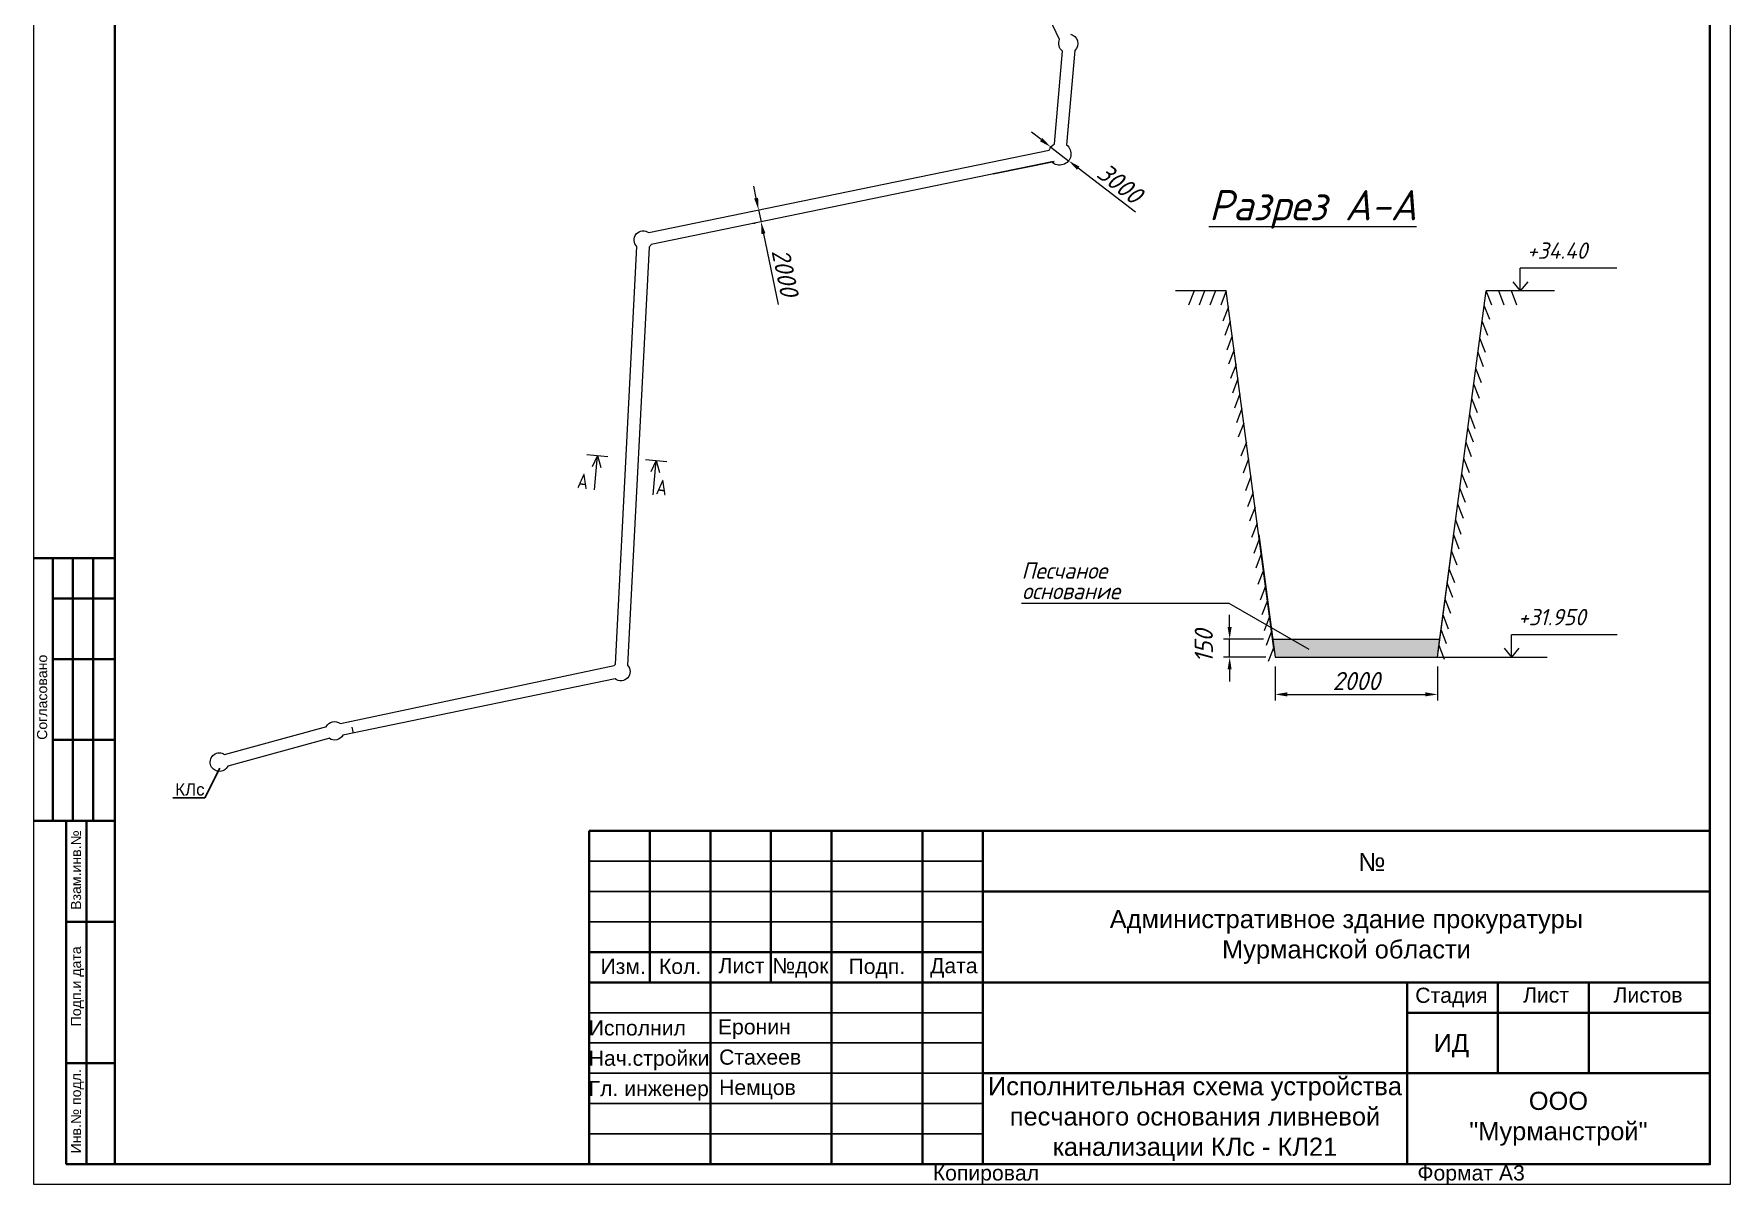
# Model space of a CAD drawing. Header units: millimetres. Extents: x 946 to 259010, y 548 to 42559.
# Drawn here: x 40875 to 68875, y 548 to 19542 of the extents above; entities that cross this region are included whole.
import ezdxf
from ezdxf import colors
from ezdxf.entities.mleader import LeaderData, LeaderLine
from ezdxf.math import Vec2, Vec3

# ---------------------------------------------------------------- set-up
doc = ezdxf.new("R2010")
doc.units = ezdxf.units.MM
doc.linetypes.add('2-Columns and grid$0$084_(М5) Неукрепленный откос', pattern=[0])
doc.layers.add('.', color=7, linetype='Continuous', lineweight=0, true_color=0xffffff)
for name, color, linetype, lineweight in [('00-рамка', 7, 'Continuous', 40), ('19-канальяК2', 54, 'Continuous', 40), ('Канализация К1', 14, 'Continuous', 40), ('РАЗМЕРЫ', 23, 'Continuous', 13), ('Размеры КР', 23, 'Continuous', 13)]:
    doc.layers.add(name, color=color, linetype=linetype, lineweight=lineweight)
doc.styles.add('2_0-Ариел', font='arial.ttf', dxfattribs={"height": 2})
doc.styles.add('2_5-Ариел', font='arial.ttf', dxfattribs={"height": 2.5})
doc.styles.add('3_0-Ариел', font='arial.ttf', dxfattribs={"height": 3})
doc.styles.add('GOST 2.304', font='CS_Gost2304.shx')
doc.styles.get("Standard").update_dxf_attribs({"font": 'arial.ttf'})
doc.styles.add('Ариель-2_5', font='arial.ttf')
doc.styles.add('ГОСТ', font='GOST Common Italic.ttf', dxfattribs={"height": 300})
doc.styles.add('ГП-ариель', font='arial.ttf')
doc.linetypes.add('Земля1', pattern='A,24,[3,ltsnew.shx,S=6,R=0,X=-6,Y=-6],3,[3,ltsnew.shx,S=6,R=0,X=-6,Y=-6],3,[3,ltsnew.shx,S=6,R=0,X=-6,Y=-6],0', length=30)
doc.linetypes.add('Земля2', pattern='A,24,[4,ltsnew.shx,S=6,R=0,X=-6,Y=0],3,[4,ltsnew.shx,S=6,R=0,X=-6,Y=0],3,[4,ltsnew.shx,S=6,R=0,X=-6,Y=0],0', length=30)
doc.linetypes.add('Каналья-К2', pattern='A,20,-4,["К2",Standard,S=2,R=0,X=-2,Y=-1],-2.3', length=26.3)
doc.dimstyles.new('М 50', dxfattribs={"dimscale": 0, "dimtxt": 300, "dimasz": 200, "dimexe": 100, "dimexo": 150, "dimgap": 70, "dimtad": 1, "dimdec": 0, "dimlfac": 0.5, "dimdsep": 46, "dimtxsty": 'ГОСТ', "dimcen": 100, "dimdle": 150, "dimclrd": 256, "dimclre": 256, "dimclrt": 256, "dimazin": 3, "dimtfac": 1, "dimtdec": 0, "dimtmove": 1, "dimatfit": 3, "dimfxl": 100, "dimtolj": 1, "dimlwd": -1, "dimlwe": -1, "dimarcsym": 0})

# ---------------------------------------------------------------- blocks, each defined once
blk = doc.blocks.new('_None')
blk = doc.blocks.new('*D136')
at = {"layer": 'Defpoints', "color": 0, "transparency": 16777216}
for p in [(61364, 9256), (64044, 9256), (64044, 8644)]:
    blk.add_point(p, dxfattribs=at)
at = {"layer": 'Размеры КР', "transparency": 16777216}
for p, q in [((61364, 9106), (61364, 8544)), ((64044, 9106), (64044, 8544)), ((61564, 8644), (63844, 8644))]:
    blk.add_line(p, q, dxfattribs=at)
for points in [[(61564, 8678), (61564, 8611), (61364, 8644)], [(63844, 8678), (63844, 8611), (64044, 8644)]]:
    blk.add_solid(points, dxfattribs=at)
at = {"layer": 'Размеры КР', "lineweight": 13, "transparency": 16777216, "insert": (62704, 8864), "char_height": 300, "attachment_point": 5, "style": 'ГОСТ'}
blk.add_mtext('\\A1;2000', dxfattribs=at)
blk = doc.blocks.new('*D137')
at = {"layer": 'Defpoints', "color": 0, "transparency": 16777216}
for p in [(60614, 9556), (61324, 9556), (61364, 9256)]:
    blk.add_point(p, dxfattribs=at)
at = {"layer": 'Размеры КР', "transparency": 16777216}
for p, q in [((60614, 9756), (60614, 9956)), ((61174, 9556), (60514, 9556)), ((60614, 9256), (60614, 9556)), ((61214, 9256), (60514, 9256)), ((60614, 9056), (60614, 8856))]:
    blk.add_line(p, q, dxfattribs=at)
for points in [[(60580, 9756), (60647, 9756), (60614, 9556)], [(60580, 9056), (60647, 9056), (60614, 9256)]]:
    blk.add_solid(points, dxfattribs=at)
at = {"layer": 'Размеры КР', "lineweight": 13, "transparency": 16777216, "insert": (60187, 9438), "char_height": 300, "attachment_point": 5, "rotation": 90, "style": 'ГОСТ'}
blk.add_mtext('\\A1;150', dxfattribs=at)
blk = doc.blocks.new('*D20')
at = {"layer": 'Defpoints', "color": 0, "transparency": 16777216}
for p in [(52863, 16642), (52878, 16442), (52903, 16447)]:
    blk.add_point(p, dxfattribs=at)
at = {"layer": 'Размеры КР', "transparency": 16777216}
for p, q in [((52798, 16833), (52757, 17029)), ((52716, 16612), (52740, 16617)), ((52838, 16637), (52878, 16442)), ((52756, 16417), (52780, 16422)), ((52919, 16246), (53160, 15076))]:
    blk.add_line(p, q, dxfattribs=at)
for points in [[(52830, 16839), (52765, 16826), (52838, 16637)], [(52951, 16253), (52886, 16239), (52878, 16442)]]:
    blk.add_solid(points, dxfattribs=at)
at = {"layer": 'Размеры КР', "lineweight": 13, "transparency": 16777216, "insert": (53275, 15607), "char_height": 300, "attachment_point": 5, "rotation": 281.6545, "style": 'ГОСТ'}
blk.add_mtext('\\A1;2000', dxfattribs=at)
blk = doc.blocks.new('*D21')
at = {"layer": 'Defpoints', "color": 0, "transparency": 16777216}
for p in [(57661, 17676), (57956, 17450)]:
    blk.add_point(p, dxfattribs=at)
at = {"layer": 'Размеры КР', "transparency": 16777216}
for p, q in [((57503, 17798), (57344, 17920)), ((57661, 17676), (57956, 17450)), ((59061, 16600), (58114, 17328))]:
    blk.add_line(p, q, dxfattribs=at)
for points in [[(57523, 17824), (57483, 17771), (57661, 17676)], [(58134, 17354), (58094, 17301), (57956, 17450)]]:
    blk.add_solid(points, dxfattribs=at)
at = {"layer": 'Размеры КР', "lineweight": 13, "transparency": 16777216, "insert": (58801, 17077), "char_height": 300, "attachment_point": 5, "rotation": 322.4508, "style": 'ГОСТ'}
blk.add_mtext('\\A1;3000', dxfattribs=at)

msp = doc.modelspace()

# ---------------------------------------------------------------- hatches: boundary and pattern name
at = {"layer": '.', "linetype": 'Continuous', "lineweight": 15}
h = msp.add_hatch(dxfattribs=at)
h.set_pattern_fill('AR-SAND', color=0)
h.set_pattern_definition([(37.5, (-554037.16, -524742.94), (-1.6000313, 48.9413237), [0, -38.608, 0, -43.18, 0, -41.275]), (7.5, (-554037.16, -524742.94), (44.9523283, 71.68251), [0, -20.828, 0, -34.798, 0, -13.335]), (327.5, (-554068.4, -524742.94), (79.099237, 0.1437185), [0, -12.7, 0, -45.72, 0, -59.69]), (317.5, (-554068.4, -524742.94), (76.355645, 22.2929323), [0, -6.35, 0, -29.972, 0, -34.29])])
h.paths.add_polyline_path([(64083.8, 9556.1), (61323.5, 9556.1), (61363.5, 9256.1), (64042.5, 9256.1)])

# ---------------------------------------------------------------- linework, layer by layer
at = {"color": 250, "linetype": 'Continuous', "lineweight": 5, "ltscale": 10}
for p, q in [((65289.6, 15453.1), (65412.1, 15303.5)), ((65412.1, 15303.5), (65412.1, 15675.9)), ((67007.9, 15675.9), (65412.1, 15675.9)), ((65412.1, 15303.5), (65412.1, 15675.9)), ((65534.6, 15453.1), (65412.1, 15303.5)), ((65265.9, 9256.1), (65265.9, 9628.6)), ((67011.7, 9628.6), (65265.9, 9628.6)), ((65265.9, 9256.1), (65265.9, 9628.6)), ((61363.5, 9256.1), (65854.4, 9256.1)), ((65143.4, 9405.7), (65265.9, 9256.1)), ((65388.3, 9405.7), (65265.9, 9256.1))]:
    msp.add_line(p, q, dxfattribs=at)
at = {"color": 250, "linetype": 'Земля2', "lineweight": 5, "ltscale": 0.2}
msp.add_line((61093.5, 11281.1), (61363.5, 9256.1), dxfattribs=at)
at = {"color": 250, "linetype": 'Земля1', "lineweight": 5, "ltscale": 0.2}
for p, q in [((64043.8, 9256.1), (64313.8, 11281.1)), ((61363.5, 9256.1), (62882.7, 9256.1)), ((61363.5, 9256.1), (62882.7, 9256.1))]:
    msp.add_line(p, q, dxfattribs=at)
at = {"layer": '00-рамка', "lineweight": 40}
for p, q in [((40875, 10892.3), (42208.3, 10892.3)), ((41184.8, 10892.3), (41184.8, 6559)), ((41518.1, 10892.3), (41184.8, 10892.3)), ((41518.1, 6559), (41518.1, 10892.3)), ((41851.5, 10892.3), (41851.5, 6559)), ((41184.8, 10225.7), (42208.3, 10225.7)), ((42208.3, 9225.7), (41184.8, 9225.7)), ((42208.3, 7892.3), (41184.8, 7892.3)), ((41408.3, 6559), (40875, 6559)), ((42208.3, 6559), (41408.3, 6559)), ((41408.3, 892.3), (41408.3, 6559)), ((41741.7, 892.3), (41741.7, 6559)), ((50041.7, 6392.3), (50041.7, 892.3)), ((50041.7, 6392.3), (68541.7, 6392.3)), ((51041.7, 6392.3), (51041.7, 3892.3)), ((52041.7, 6392.3), (52041.7, 892.3)), ((53041.7, 6392.3), (53041.7, 3892.3)), ((54041.7, 6392.3), (54041.7, 892.3)), ((55541.7, 6392.3), (55541.7, 892.3)), ((56541.7, 6392.3), (56541.7, 892.3)), ((56541.7, 5392.3), (68541.7, 5392.3)), ((42208.3, 4892.3), (41408.3, 4892.3)), ((56541.7, 4392.3), (50041.7, 4392.3)), ((50041.7, 3892.3), (56541.7, 3892.3)), ((56541.7, 3892.3), (68541.7, 3892.3)), ((63541.7, 3892.3), (63541.7, 892.3)), ((65041.7, 3892.3), (65041.7, 2392.3)), ((66541.7, 3892.3), (66541.7, 2392.3)), ((63541.7, 3392.3), (68541.7, 3392.3)), ((42208.3, 2559), (41408.3, 2559)), ((56541.7, 2392.3), (68541.7, 2392.3)), ((42208.3, 892.3), (41408.3, 892.3))]:
    msp.add_line(p, q, dxfattribs=at)
at = {"layer": '00-рамка', "lineweight": 25}
for p, q in [((50041.7, 5892.3), (56541.7, 5892.3)), ((50041.7, 5392.3), (56541.7, 5392.3)), ((50041.7, 4892.3), (56541.7, 4892.3)), ((50041.7, 3392.3), (56541.7, 3392.3)), ((50041.7, 2892.3), (56541.7, 2892.3)), ((50041.7, 2892.3), (54041.7, 2892.3)), ((56541.7, 2392.3), (50041.7, 2392.3)), ((50041.7, 1892.3), (56541.7, 1892.3)), ((50041.7, 1392.3), (56541.7, 1392.3))]:
    msp.add_line(p, q, dxfattribs=at)
at = {"layer": '00-рамка', "lineweight": 15}
msp.add_lwpolyline([(40875, 40159), (68875, 40159), (68875, 559), (40875, 559)], close=True, dxfattribs=at)
at = {"layer": '00-рамка', "lineweight": 40}
msp.add_lwpolyline([(42208.3, 39825.7), (68541.7, 39825.7), (68541.7, 892.3), (42208.3, 892.3)], close=True, dxfattribs=at)
at = {"layer": '19-канальяК2', "linetype": 'Каналья-К2', "lineweight": 30, "ltscale": 1.5}
msp.add_line((56709.5, 17232.1), (57716.5, 17439.9), dxfattribs=at)
at = {"layer": 'Канализация К1', "color": 0, "linetype": 'Continuous', "lineweight": 15}
for p, q in [((60557.2, 15303.5), (59718, 15303.5)), ((46151.2, 8006.8), (46130.9, 8104.7)), ((44140.8, 7582.7), (44140.8, 7582.7))]:
    msp.add_line(p, q, dxfattribs=at)
at = {"layer": 'Канализация К1', "color": 18, "linetype": 'Continuous', "lineweight": 15, "true_color": 0x000000}
for p, q in [((50001.7, 12602.1), (50349.1, 12571.8)), ((50177.7, 12586.8), (50090.2, 12397.7)), ((50128.1, 12017.9), (50177.7, 12586.8)), ((50177.7, 12586.8), (50231.1, 12385.4)), ((50973.1, 12519.7), (51320.5, 12489.4)), ((51149.1, 12504.3), (51061.6, 12315.3)), ((51099.5, 11935.4), (51149.1, 12504.3)), ((51149.1, 12504.3), (51202.5, 12303))]:
    msp.add_line(p, q, dxfattribs=at)
at = {"layer": 'Размеры КР', "color": 0, "linetype": '2-Columns and grid$0$084_(М5) Неукрепленный откос', "lineweight": 13, "ltscale": 100}
for p, q in [((57806.9, 19451.9), (57397.8, 20302.8)), ((57722.9, 17727.5), (57856.4, 19258.1)), ((58057.4, 19270.6), (57921.5, 17712.1)), ((51026.1, 16263.2), (57633.9, 17625.7)), ((57677.2, 17431.8), (51065.7, 16068.1)), ((50474.1, 9142.4), (50830.1, 16033)), ((51030, 16025.8), (50672.7, 9127)), ((45933.8, 8165.2), (50452.2, 9122.6)), ((50470, 8900.5), (45973.4, 7970)), ((44023.5, 7654.4), (45709.5, 8112.5)), ((45761.9, 7919.5), (44075.9, 7461.4))]:
    msp.add_line(p, q, dxfattribs=at)
at = {"layer": 'Размеры КР', "color": 250, "lineweight": 13}
for p, q in [((60028.4, 15303.5), (59937.2, 15068.1)), ((60201.1, 15303.5), (60109.9, 15068.1)), ((60380.7, 15303.5), (60289.4, 15068.1)), ((60557.2, 15303.5), (60466, 15068.1)), ((64057.1, 9356.2), (64850.1, 15303.5)), ((64941.3, 15068.1), (64850.1, 15303.5)), ((65147.4, 15068.1), (65056.2, 15303.5)), ((65356.4, 15068.1), (65265.2, 15303.5)), ((60592.3, 15040.3), (60501.1, 14805)), ((64909.3, 14828), (64818, 15063.3)), ((60624.3, 14800.2), (60533.1, 14564.8)), ((60656.3, 14560.5), (60565.1, 14325.1)), ((64874.2, 14564.8), (64783, 14800.2)), ((60687, 14330.2), (60595.8, 14094.9)), ((64805.3, 14047.9), (64714, 14283.3)), ((64837.3, 14288.1), (64746.1, 14523.5)), ((60719, 14090.1), (60627.8, 13854.7)), ((64770.2, 13784.7), (64678.9, 14020.1)), ((60751, 13850.4), (60659.8, 13615)), ((64736, 13528.8), (64644.8, 13764.2)), ((60784.1, 13601.7), (60692.9, 13366.3)), ((64704, 13288.6), (64612.8, 13524)), ((60816.2, 13361.5), (60724.9, 13126.1)), ((64668.9, 13025.5), (64577.7, 13260.8)), ((60848.1, 13121.8), (60756.9, 12886.4)), ((64639.5, 12805), (64548.3, 13040.4)), ((60890, 12807.9), (60798.7, 12572.5)), ((64607.5, 12564.9), (64516.3, 12800.2)), ((60926.8, 12531.9), (60835.6, 12296.5)), ((64572.4, 12301.7), (64481.2, 12537.1)), ((60965.9, 12238.7), (60874.6, 12003.3)), ((64506.8, 11809.8), (64415.6, 12045.2)), ((64538.9, 12049.9), (64447.6, 12285.3)), ((61001, 11975.5), (60909.7, 11740.1)), ((64471.7, 11546.6), (64380.5, 11782)), ((61033, 11735.3), (60941.8, 11499.9)), ((64436.4, 11281.8), (64345.2, 11517.1)), ((61068.6, 11468.5), (60977.3, 11233.1)), ((61103.7, 11205.3), (61012.4, 10969.9)), ((64404.4, 11041.6), (64313.2, 11277)), ((61135.7, 10965.1), (61044.5, 10729.7)), ((64369.3, 10778.4), (64278.1, 11013.8)), ((61171.7, 10695), (61080.5, 10459.6)), ((64329.9, 10482.8), (64238.7, 10718.2)), ((61206.8, 10431.8), (61115.6, 10196.4)), ((64297.9, 10242.6), (64206.7, 10478)), ((61238.8, 10191.6), (61147.6, 9956.2)), ((64262.8, 9979.4), (64171.6, 10214.8)), ((61273.9, 9928.4), (61182.7, 9693)), ((64228.3, 9720.9), (64137.1, 9956.2)), ((61305.9, 9688.2), (61214.7, 9452.9)), ((61323.5, 9556.1), (64083.8, 9556.1)), ((64196.3, 9480.7), (64105.1, 9716.1)), ((61341, 9425.1), (61249.8, 9189.7)), ((64161.2, 9217.5), (64070, 9452.9)), ((64161.2, 9217.5), (64070, 9452.9))]:
    msp.add_line(p, q, dxfattribs=at)
at = {"layer": 'Размеры КР', "color": 250, "linetype": 'Земля2', "lineweight": 13, "ltscale": 0.1}
msp.add_line((61350.2, 9356.2), (60557.2, 15303.6), dxfattribs=at)
at = {"layer": 'Размеры КР', "color": 1, "lineweight": 13}
msp.add_line((60557.2, 15303.6), (60557.2, 15303.6), dxfattribs=at)
at = {"layer": 'Размеры КР', "color": 250, "linetype": 'Земля1', "lineweight": 13, "ltscale": 100}
msp.add_line((65974.1, 15303.5), (64850.1, 15303.5), dxfattribs=at)
at = {"layer": 'Размеры КР', "color": 0, "linetype": '2-Columns and grid$0$084_(М5) Неукрепленный откос', "lineweight": 13, "ltscale": 100}
for points in [[(57856.4, 19258.1, -0.358518), (57806.9, 19451.9)], [(57986.2, 19538.1, -0.5957803), (58057.4, 19270.6, -0.5957803)], [(57633.9, 17625.7, -0.1886201), (57722.9, 17727.5)], [(57921.3, 17710.2, -1.0686589), (57677.2, 17431.8, -1.0686589)], [(50830.1, 16033, -0.9488292), (51026.1, 16263.2)], [(51065.7, 16068.1, -0.0922264), (51030, 16025.8, -0.0922264)], [(50452.2, 9122.6, -0.0485005), (50474.1, 9142.4)], [(50672.7, 9127, -0.9416758), (50470, 8900.5, -0.9416758)], [(45701.3, 8110.2, -0.4780286), (45933.5, 8165.1)], [(45973.9, 7970.1, -0.4418775), (45753.5, 7917.2, -0.4418775)], [(44075.9, 7461.4, -2.6933544), (44023.5, 7654.4)]]:
    msp.add_lwpolyline(points, format="xyb", dxfattribs=at)
at = {"layer": 'Размеры КР', "color": 250, "lineweight": 13}
msp.add_lwpolyline([(57176.5, 10151.5), (60600.1, 10151.5), (61923.7, 9389)], dxfattribs=at)

# ---------------------------------------------------------------- texts
at = {"layer": '00-рамка', "style": 'Ариель-2_5'}
for s, height, p in [('Согласовано', 166.667, (41093.6, 7894.2)), ('Взам.инв.№', 166.67, (41653, 5088.6)), ('Подп.и дата', 166.667, (41653, 3167.3)), ('Инв.№ подл.', 166.667, (41653, 1070.2))]:
    msp.add_text(s, height=height, rotation=90, dxfattribs=at).set_placement(p)
at = {"layer": '00-рамка', "style": '2_5-Ариел'}
for s, height, p in [('№', 300, (62736.5, 5728.2)), ('Изм.', 250, (50227.6, 4031.6)), ('Кол.', 250, (51193.2, 4031.4)), ('Лист', 250, (52176.9, 4042.8)), ('№док', 250, (53066.3, 4042.8)), ('Подп.', 250, (54322.5, 4032.4)), ('Дата', 250, (55668.3, 4042.8)), ('Стадия', 250, (63677.8, 3554.6)), ('Лист', 250, (65457, 3558.9)), ('Листов', 250, (66952, 3558.9)), ('Исполнил', 250, (50033.5, 3016.1)), ('Еронин', 250, (52166.7, 3034.4)), ('ИД', 300, (63981.1, 2741.4)), ('Нач.стройки', 250, (50033, 2516.1)), ('Стахеев', 250, (52186, 2534.4)), ('Гл. инженер', 250, (50033, 2016.1)), ('Немцов', 250, (52186, 2034.4)), ('Копировал', 250, (55713.8, 623.4)), ('Формат А3', 250, (63713.8, 623.4))]:
    msp.add_text(s, height=height, dxfattribs=at).set_placement(p)
at = {"layer": '00-рамка', "char_height": 300, "attachment_point": 5}
for s, insert, width, style in [('Административное здание прокуратуры\\PМурманской области', (62541.7, 4642.3), 12000, '3_0-Ариел'), ('Исполнительная схема устройства песчаного основания ливневой канализации КЛc - КЛ21', (60041.7, 1637), 7000, 'ГП-ариель'), ('ООО\\P"Мурманстрой"', (66041.7, 1642.3), 5000, 'ГП-ариель')]:
    msp.add_mtext(s, dxfattribs=dict(at, insert=insert, width=width, style=style))
at = {"layer": 'Канализация К1', "color": 18, "linetype": 'Continuous', "lineweight": 15, "true_color": 0x000000, "char_height": 250, "attachment_point": 1, "rotation": 352.48117, "style": 'GOST 2.304'}
for insert in [(49865.2, 12298.3), (51166.9, 12196.8)]:
    msp.add_mtext_dynamic_manual_height_columns('A', width=372.408, gutter_width=12.5, heights=[0], dxfattribs=dict(at, insert=insert))
at = {"layer": 'РАЗМЕРЫ', "lineweight": 13, "style": 'ГОСТ'}
for s, p in [('+34.40', (65522.1, 15831.6)), ('Песчаное', (57178.3, 10552.5)), ('основание', (57188, 10215)), ('+31.950', (65375.9, 9784.2))]:
    msp.add_text(s, height=270, dxfattribs=at).set_placement(p)
at = {"layer": 'Размеры КР', "color": 250, "lineweight": 20, "style": 'ГОСТ'}
msp.add_text('%%UРазрез А-А', height=500, dxfattribs=at).set_placement((60272.2, 16465.8))

# ---------------------------------------------------------------- dimensions: what is measured, and where the dimension line sits
at = {"layer": 'Размеры КР', "color": 250, "lineweight": 13}
dim = msp.add_diameter_dim_2p(p1=(57661.4, 17675.9), p2=(57955.6, 17449.8), text='3000', dimstyle='М 50', override={"dimscale": 1, "dimtmove": 0}, dxfattribs=at)
dim.commit()
dim.dimension.update_dxf_attribs({"geometry": '*D21', "text_midpoint": (58801.2, 17077.3)})
dim = msp.add_aligned_dim(p1=(52862.7, 16641.9), p2=(52902.9, 16447), distance=-25.1, text='2000', dimstyle='М 50', override={"dimscale": 1, "dimtmove": 0}, dxfattribs=at)
dim.commit()
dim.dimension.update_dxf_attribs({"geometry": '*D20', "text_midpoint": (53275, 15607.5)})
at = {"layer": 'Размеры КР', "color": 1, "lineweight": 13}
dim = msp.add_linear_dim(base=(60613.7, 9556.1), p1=(61363.5, 9256.1), p2=(61323.5, 9556.1), angle=90, dimstyle='М 50', override={"dimscale": 1, "dimtad": 3, "dimtmove": 2}, dxfattribs=at)
dim.commit()
dim.dimension.update_dxf_attribs({"geometry": '*D137', "text_midpoint": (60186.6, 9438.4), "dimtype": 160, "text_rotation": 90})
dim = msp.add_linear_dim(base=(64043.8, 8644.4), p1=(61363.5, 9256.1), p2=(64043.8, 9256.1), text='2000', dimstyle='М 50', override={"dimscale": 1}, dxfattribs=at)
dim.commit()
dim.dimension.update_dxf_attribs({"geometry": '*D136', "text_midpoint": (62703.6, 8864.4)})

# ---------------------------------------------------------------- leaders
at = {"layer": '19-канальяК2', "lineweight": 30}
ml = msp.add_multileader_mtext('Standard', dxfattribs=at)
ml.set_content('КЛc', color=256, style='2_0-Ариел')
ml.set_leader_properties()
ml.set_arrow_properties(name='NONE')
ml.build(insert=Vec2(0, 0))
ml.multileader.update_dxf_attribs({"text_left_attachment_type": 6, "text_right_attachment_type": 6, "dogleg_length": 0, "arrow_head_size": 100})
ctx = ml.context
ctx.base_point, ctx.char_height, ctx.arrow_head_size, ctx.landing_gap_size, ctx.plane_origin = Vec3(43200.9, 6935.6, 6392), 200, 100, 18, Vec3(57220.2, 20260, 6392)
ctx.left_attachment, ctx.right_attachment, ctx.text_align_type = 6, 6, 1
notes = []
notes.append((ctx, [(1, (1, 1, 0), (43698.2, 6935.6, 6392), (-1, 0), 0, [(0, [(43941.8, 7427.9, 6392)], 0, [])])]))
ctx.mtext.insert, ctx.mtext.alignment, ctx.mtext.flow_direction = Vec3(43449.5, 7175.6, 6392), 2, 5
for ctx, leaders in notes:
    for number, flags, end, landing, length, lines in leaders:
        leader = LeaderData()
        leader.index, (leader.has_last_leader_line, leader.has_dogleg_vector, leader.attachment_direction) = number, flags
        leader.last_leader_point, leader.dogleg_vector, leader.dogleg_length = Vec3(end), Vec3(landing), length
        for number, points, colour, breaks in lines:
            line = LeaderLine()
            line.index, line.vertices, line.color, line.breaks = number, Vec3.list(points), colors.encode_raw_color(colour), breaks
            leader.lines.append(line)
        ctx.leaders.append(leader)

doc.saveas('drawing.dxf')
